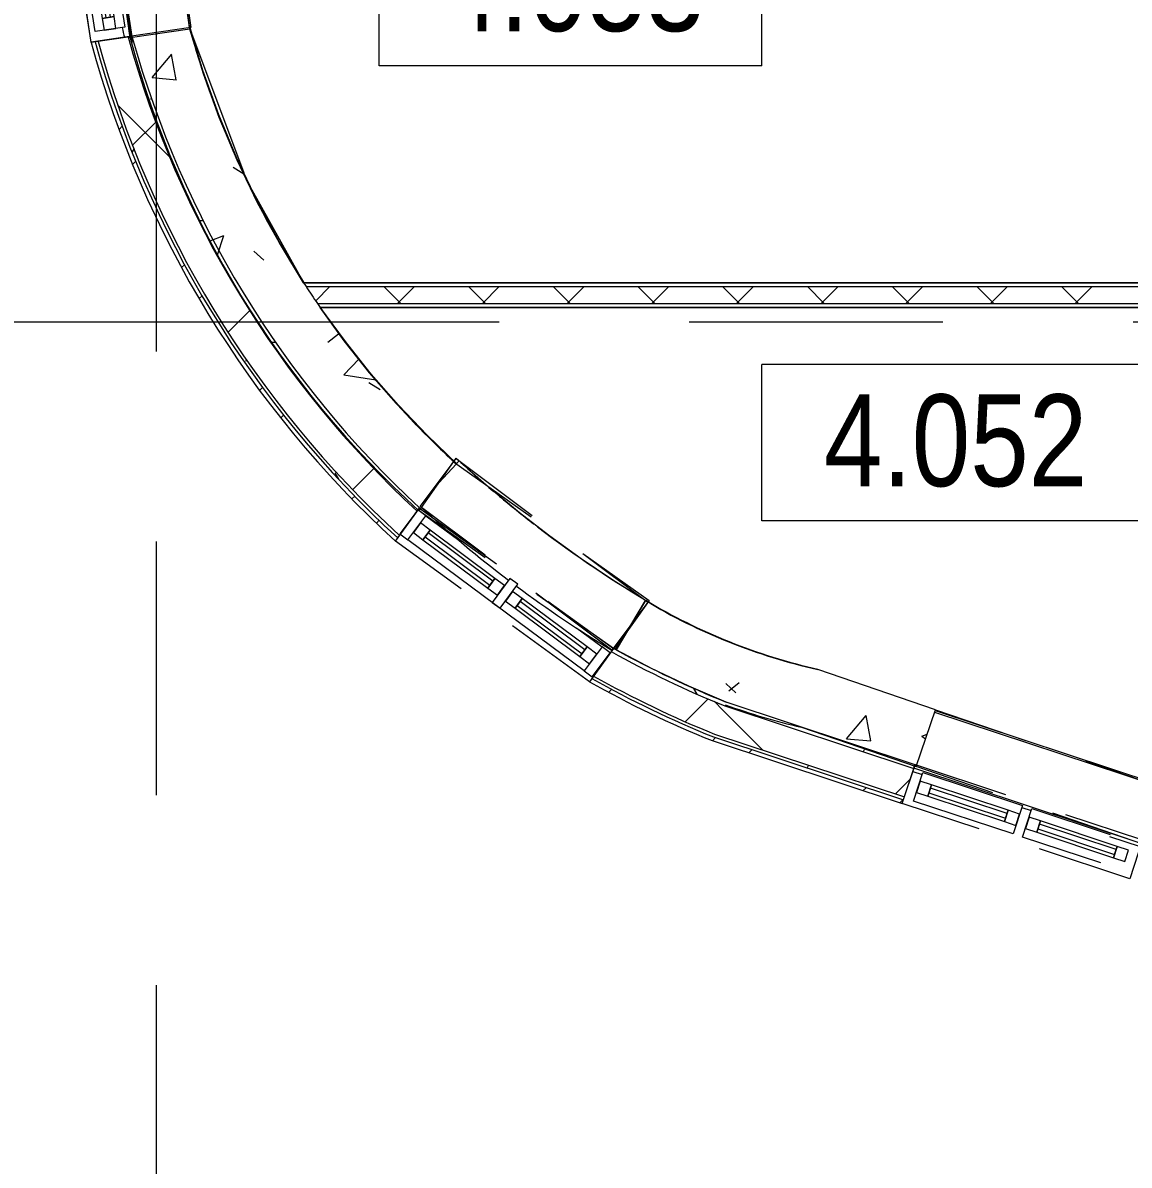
# Model space of a CAD drawing. Header units: millimetres. Extents: x 48966 to 294585, y -43515 to 30344.
# Drawn here: x 56663 to 62205, y -28507 to -22784 of the extents above; entities that cross this region are included whole.
import ezdxf

# ---------------------------------------------------------------- set-up
doc = ezdxf.new("R2010")
doc.units = ezdxf.units.MM
doc.linetypes.add('Осевые', pattern=[6350, 1270, -952.5, 3175, -952.5])
doc.linetypes.add('Сверху', pattern=[793.75, 476.25, -317.5])
for name, color, linetype, lineweight in [('Импосты витража', 7, 'Continuous', 9), ('Импосты витража-1', 7, 'Continuous', 18), ('Марки помещений', 7, 'Continuous', 9), ('Общие ребра', 7, 'Continuous', 9), ('Окна', 7, 'Continuous', 9), ('Окна-1', 7, 'Сверху', 9), ('Окна-2', 7, 'Continuous', 18), ('Оси-2', 7, 'Осевые', 9), ('Перекрытия', 7, 'Continuous', 9), ('Стены', 7, 'Continuous', 9), ('Стены-1', 7, 'Continuous', 18), ('Штриховка разреза-1', 7, 'Continuous', 9)]:
    doc.layers.add(name, color=color, linetype=linetype, lineweight=lineweight)
doc.styles.add('Arial Narrow_1', font='Arial Narrow.ttf', dxfattribs={"height": 460})
pattern_1 = [(0, (0, 0), (812.8, 203.2), [67.056, -542.544, 67.056, -542.544, -3251.2]), (0, (0, 0), (812.8, 203.2), [-1219.2, 67.056, -1152.144, 67.056, -542.544, -1422.4]), (0, (0, 0), (812.8, 203.2), [-3048, 67.056, -339.344, 67.056, -948.944]), (120, (304.8, 101.6), (-582.37636, 602.30545), [67.056, -542.544, 67.056, -542.544, -3251.2]), (120, (304.8, 101.6), (-582.37636, 602.30545), [-1219.2, 67.056, -1152.144, 67.056, -542.544, -1422.4]), (120, (304.8, 101.6), (-582.37636, 602.30545), [-3048, 67.056, -339.344, 67.056, -948.944]), (240, (406.4, 508), (-230.42364, -805.50545), [67.056, -542.544, 67.056, -542.544, -3251.2]), (240, (406.4, 508), (-230.42364, -805.50545), [-1219.2, 67.056, -1152.144, 67.056, -542.544, -1422.4]), (240, (406.4, 508), (-230.42364, -805.50545), [-3048, 67.056, -339.344, 67.056, -948.944])]
pattern_2 = [(45, (0, 0), (-502.8943, 502.8943), []), (45, (0, 762), (-502.8943, 502.8943), [])]
pattern_3 = [(45, (0, 0), (-707.107, 707.107), []), (135, (0, 0), (-707.107, -707.107), [])]
pattern_4 = [(50, (0, 0), (1457.472, -127.512), [152.4, -1676.4]), (355, (0, 0), (-281.942, 1528.454), [121.92, -1341.12]), (100.451, (121.5, -10.6), (1175.54, 1400.933), [129.52, -1424.72]), (46.184, (0, 406.4), (2168.632, -336.34), [228.6, -2514.6]), (96.636, (180.7, 378.4), (1899.22, 1979.42), [194.28, -2137.08]), (351.184, (0, 406.4), (1899.24, 1979.4), [182.88, -2011.68]), (21, (203.2, 304.8), (1212.915, -818.121), [152.4, -1676.4]), (326, (203.2, 304.8), (494.417, 1473.504), [121.92, -1341.12]), (71.451, (304.3, 236.6), (1707.337, 655.37), [129.52, -1424.72]), (37.5, (0, 0), (24.7094, 676.4402), [67.056, -1257.808, 67.056, -1294.384, -1346.2]), (37.5, (0, 0), (24.7094, 676.4402), [-2686.304, 67.056, -1279.144]), (7.5, (0, 0), (534.558, 801.444), [67.056, -709.168, 67.056, -1227.328, -513.08]), (7.5, (0, 0), (534.558, 801.444), [-2070.608, 67.056, -446.024]), (327.5, (-453.14, 0), (1084.7275, -45.8312), [67.056, -440.944, 67.056, -1517.904, -2103.12]), (327.5, (-453.14, 0), (1084.7275, -45.8312), [-2092.96, 67.056, -2036.064]), (317.5, (-656.3, 0), (1185.035, 203.414), [67.056, -593.344, 67.056, -985.52, -1493.52]), (317.5, (-656.3, 0), (1185.035, 203.414), [-1712.976, 67.056, -1426.464])]

# ---------------------------------------------------------------- blocks, each defined once
blk = doc.blocks.new('M_Окно-Квадратный проем - 1200 x 11450 mm-V1-План 4-го этажа на отм_ _8_400')
at = {"layer": 'Окна'}
for p, q in [((-608.2, -102.5), (-608.2, 102.5)), ((591.8, 102.5), (591.8, -102.5))]:
    blk.add_line(p, q, dxfattribs=at)
at = {"layer": 'Окна-1'}
for p, q in [((-608.2, 102.5), (591.8, 102.5)), ((591.8, -102.5), (-608.2, -102.5))]:
    blk.add_line(p, q, dxfattribs=at)
blk = doc.blocks.new('Панель окно - Верхнее правое-8287928-План 4-го этажа на отм_ _8_400')
at = {"layer": 'Окна'}
for p, q in [((200.8, 30), (-200.8, 30)), ((-200.8, 30), (-200.8, -30)), ((200.8, -30), (200.8, 30)), ((-200.8, -30), (200.8, -30))]:
    blk.add_line(p, q, dxfattribs=at)
at = {"layer": 'Окна-2'}
for p, q in [((-200.8, 30), (-260.8, 30)), ((-260.8, 30), (-260.8, -30)), ((-200.8, -30), (-200.8, 30)), ((200.8, 12.5), (-200.8, 12.5)), ((-200.8, 12.5), (-200.8, -12.5)), ((200.8, 30), (200.8, -30)), ((260.8, 30), (200.8, 30)), ((200.8, -12.5), (200.8, 12.5)), ((260.8, -30), (260.8, 30)), ((-260.8, -30), (-200.8, -30)), ((-200.8, -12.5), (200.8, -12.5)), ((200.8, -30), (260.8, -30))]:
    blk.add_line(p, q, dxfattribs=at)
blk = doc.blocks.new('Прямоугольный импост - Прямоугольный импост 1-2125349-План 4-го этажа на отм_ _8_400')
at = {"layer": 'Импосты витража'}
for p, q in [((57025.3, -22828), (56943.1, -22287.7)), ((57091.4, -22265.1), (57173.6, -22805.4)), ((57173.6, -22805.4), (57025.3, -22828))]:
    blk.add_line(p, q, dxfattribs=at)
blk = doc.blocks.new('M_Окно-Квадратный проем - 1200 x 12300 mm-2113068-План 4-го этажа на отм_ _8_400')
at = {"layer": 'Окна'}
for p, q in [((-608.2, -150), (-608.2, 150)), ((591.8, 150), (591.8, -150))]:
    blk.add_line(p, q, dxfattribs=at)
at = {"layer": 'Окна-1'}
for p, q in [((-608.2, 150), (591.8, 150)), ((591.8, -150), (-608.2, -150))]:
    blk.add_line(p, q, dxfattribs=at)
blk = doc.blocks.new('Прямоугольный импост - Прямоугольный импост 1-2125134-План 4-го этажа на отм_ _8_400')
at = {"layer": 'Импосты витража-1'}
for p, q in [((0, 75), (-50, 75)), ((-50, 75), (-50, -75)), ((0, -75), (0, 75)), ((-50, -75), (0, -75))]:
    blk.add_line(p, q, dxfattribs=at)
blk = doc.blocks.new('Панель окно - Верхнее левое-8291079-План 4-го этажа на отм_ _8_400')
at = {"layer": 'Окна'}
for p, q in [((202.6, 30), (-202.6, 30)), ((-202.6, 30), (-202.6, -30)), ((202.6, -30), (202.6, 30)), ((-202.6, -30), (202.6, -30))]:
    blk.add_line(p, q, dxfattribs=at)
at = {"layer": 'Окна-2'}
for p, q in [((-202.6, 30), (-262.6, 30)), ((-262.6, 30), (-262.6, -30)), ((-202.6, -30), (-202.6, 30)), ((202.6, 12.5), (-202.6, 12.5)), ((-202.6, 12.5), (-202.6, -12.5)), ((202.6, 30), (202.6, -30)), ((262.6, 30), (202.6, 30)), ((202.6, -12.5), (202.6, 12.5)), ((262.6, -30), (262.6, 30)), ((-262.6, -30), (-202.6, -30)), ((-202.6, -12.5), (202.6, -12.5)), ((202.6, -30), (262.6, -30))]:
    blk.add_line(p, q, dxfattribs=at)
blk = doc.blocks.new('Панель окно - Верхнее правое-8277188-План 4-го этажа на отм_ _8_400')
at = {"layer": 'Окна'}
for p, q in [((202.5, 30), (-202.5, 30)), ((-202.5, 30), (-202.5, -30)), ((202.5, -30), (202.5, 30)), ((-202.5, -30), (202.5, -30))]:
    blk.add_line(p, q, dxfattribs=at)
at = {"layer": 'Окна-2'}
for p, q in [((-202.5, 30), (-262.5, 30)), ((-262.5, 30), (-262.5, -30)), ((-202.5, -30), (-202.5, 30)), ((202.5, 12.5), (-202.5, 12.5)), ((-202.5, 12.5), (-202.5, -12.5)), ((202.5, 30), (202.5, -30)), ((262.5, 30), (202.5, 30)), ((202.5, -12.5), (202.5, 12.5)), ((262.5, -30), (262.5, 30)), ((-262.5, -30), (-202.5, -30)), ((-202.5, -12.5), (202.5, -12.5)), ((202.5, -30), (262.5, -30))]:
    blk.add_line(p, q, dxfattribs=at)
blk = doc.blocks.new('Прямоугольный импост - Прямоугольный импост 1-2125132-План 4-го этажа на отм_ _8_400')
at = {"layer": 'Импосты витража-1'}
for p, q in [((-50, 75), (0, 75)), ((-50, -75), (-50, 75)), ((0, 75), (0, -75)), ((0, -75), (-50, -75))]:
    blk.add_line(p, q, dxfattribs=at)
blk = doc.blocks.new('Прямоугольный импост - Прямоугольный импост 1-V6-План 4-го этажа на отм_ _8_400')
at = {"layer": 'Импосты витража-1'}
for p, q in [((-25, 75), (25, 75)), ((-25, -75), (-25, 75)), ((25, 75), (25, -75)), ((25, -75), (-25, -75))]:
    blk.add_line(p, q, dxfattribs=at)
blk = doc.blocks.new('Прямоугольный импост - Прямоугольный импост 1-2125357-План 4-го этажа на отм_ _8_400')
at = {"layer": 'Импосты витража'}
for p, q in [((58592.3, -25373.7), (58681.9, -25253.4)), ((58681.9, -25253.4), (58846.3, -25375.8)), ((59033.7, -25702.2), (58592.3, -25373.7))]:
    blk.add_line(p, q, dxfattribs=at)
blk = doc.blocks.new('Прямоугольный импост - Прямоугольный импост 1-V8-План 4-го этажа на отм_ _8_400')
at = {"layer": 'Импосты витража'}
for p, q in [((59474.9, -26030.6), (59033.7, -25702.2)), ((59438.8, -25816.8), (59564.5, -25910.3)), ((59564.5, -25910.3), (59474.9, -26030.6))]:
    blk.add_line(p, q, dxfattribs=at)
blk = doc.blocks.new('Панель окно - Верхнее левое-8277192-План 4-го этажа на отм_ _8_400')
at = {"layer": 'Окна'}
for p, q in [((202.5, 30), (-202.5, 30)), ((-202.5, 30), (-202.5, -30)), ((202.5, -30), (202.5, 30)), ((-202.5, -30), (202.5, -30))]:
    blk.add_line(p, q, dxfattribs=at)
at = {"layer": 'Окна-2'}
for p, q in [((-202.5, 30), (-262.5, 30)), ((-262.5, 30), (-262.5, -30)), ((-202.5, -30), (-202.5, 30)), ((202.5, 12.5), (-202.5, 12.5)), ((-202.5, 12.5), (-202.5, -12.5)), ((202.5, 30), (202.5, -30)), ((262.5, 30), (202.5, 30)), ((202.5, -12.5), (202.5, 12.5)), ((262.5, -30), (262.5, 30)), ((-262.5, -30), (-202.5, -30)), ((-202.5, -12.5), (202.5, -12.5)), ((202.5, -30), (262.5, -30))]:
    blk.add_line(p, q, dxfattribs=at)
blk = doc.blocks.new('Панель окно - Верхнее правое-8291088-План 4-го этажа на отм_ _8_400')
at = {"layer": 'Окна'}
for p, q in [((202.5, 30), (-202.5, 30)), ((-202.5, 30), (-202.5, -30)), ((202.5, -30), (202.5, 30)), ((-202.5, -30), (202.5, -30))]:
    blk.add_line(p, q, dxfattribs=at)
at = {"layer": 'Окна-2'}
for p, q in [((-202.5, 30), (-262.5, 30)), ((-262.5, 30), (-262.5, -30)), ((-202.5, -30), (-202.5, 30)), ((202.5, 12.5), (-202.5, 12.5)), ((-202.5, 12.5), (-202.5, -12.5)), ((202.5, 30), (202.5, -30)), ((262.5, 30), (202.5, 30)), ((202.5, -12.5), (202.5, 12.5)), ((262.5, -30), (262.5, 30)), ((-262.5, -30), (-202.5, -30)), ((-202.5, -12.5), (202.5, -12.5)), ((202.5, -30), (262.5, -30))]:
    blk.add_line(p, q, dxfattribs=at)
blk = doc.blocks.new('Прямоугольный импост - Прямоугольный импост 1-2126883-План 4-го этажа на отм_ _8_400')
at = {"layer": 'Импосты витража'}
for p, q in [((61124.9, -26682.4), (61172.1, -26540)), ((61172.1, -26540), (61670.5, -26705)), ((61623.3, -26847.4), (61124.9, -26682.4)), ((61670.5, -26705), (61623.3, -26847.4))]:
    blk.add_line(p, q, dxfattribs=at)
blk = doc.blocks.new('Прямоугольный импост - Прямоугольный импост 1-2128041-План 4-го этажа на отм_ _8_400')
at = {"layer": 'Импосты витража'}
for p, q in [((61670.8, -26863.1), (61717.9, -26720.7)), ((61717.9, -26720.7), (62110, -26850.5)), ((62062.9, -26992.9), (61670.8, -26863.1))]:
    blk.add_line(p, q, dxfattribs=at)
blk = doc.blocks.new('Марка помещения_Р - Марка помещения-4575829-План 4-го этажа на отм_ _8_400')
at = {"layer": 'Марки помещений'}
for p, q in [((-4.79375, -1.95625), (-4.79375, 1.95625)), ((4.79375, 1.95625), (-4.79375, 1.95625)), ((4.79375, -1.95625), (4.79375, 1.95625)), ((4.79375, -1.95625), (-4.79375, -1.95625))]:
    blk.add_line(p, q, dxfattribs=at)

msp = doc.modelspace()

# ---------------------------------------------------------------- hatches: boundary and pattern name
at = {"layer": 'Штриховка разреза-1'}
h = msp.add_hatch(dxfattribs=at)
h.set_pattern_fill('FP_2', color=256, style=0, pattern_type=2)
h.set_pattern_definition(pattern_2)
h.paths.add_polyline_path([(60115.6, -26379.9), (60122.5, -26361.1), (59915.2, -26272.4), (59711.8, -26174.8), (59512.9, -26068.6), (59501.1, -26084.9), (59701.6, -26192.1), (59906.6, -26290.5), (60001.2, -26331)], flags=0)
h.paths.add_polyline_path([(58529.2, -25381), (58541, -25364.7), (58363.8, -25194.5), (58194.7, -25016.2), (58034.2, -24830.2), (57882.6, -24636.8), (57740.2, -24436.5), (57607.3, -24229.8), (57484.3, -24017), (57371.5, -23798.8), (57268.9, -23575.4), (57177, -23347.5), (57095.9, -23115.6), (57025.7, -22880.1), (57005.8, -22883.1), (57076.3, -23119.9), (57157.8, -23353.2), (57250.1, -23582.3), (57353.1, -23806.8), (57466.6, -24026.3), (57590.3, -24240.2), (57723.8, -24448), (57867, -24649.4), (58019.5, -24843.8), (58180.9, -25030.8), (58350.9, -25210)], flags=0)
h.paths.add_polyline_path([(56824.9, -21695.3), (56844.8, -21692.2), (56844.1, -21672.9), (56824.1, -21673.3), (56824.5, -21684.3)], flags=0)
h = msp.add_hatch(dxfattribs=at)
h.set_pattern_fill('FP_1', color=256, style=0, pattern_type=2)
h.set_pattern_definition(pattern_1)
h.paths.add_polyline_path([(60122.5, -26361.1), (60127.7, -26347), (59921.6, -26258.8), (59719.5, -26161.9), (59521.8, -26056.4), (59512.9, -26068.6), (59711.8, -26174.8), (59915.2, -26272.4), (60052, -26331)], flags=0)
h.paths.add_polyline_path([(58541, -25364.7), (58549.9, -25352.5), (58373.4, -25182.9), (58205, -25005.3), (58045.2, -24820), (57894.2, -24627.4), (57752.4, -24427.9), (57620.1, -24222), (57497.6, -24010.1), (57385.2, -23792.7), (57283.1, -23570.3), (57184.1, -23322.3), (57110.6, -23112.3), (57040.6, -22877.8), (57025.7, -22880.1), (57095.9, -23115.6), (57184.1, -23365.1), (57268.9, -23575.4), (57371.5, -23798.8), (57484.3, -24017), (57607.3, -24229.8), (57740.2, -24436.5), (57882.6, -24636.8), (58034.2, -24830.2), (58194.7, -25016.2), (58377.5, -25207.7)], flags=0)
h.paths.add_polyline_path([(56844.8, -21692.2), (56859.7, -21690), (56859.1, -21672.7), (56844.1, -21672.9), (56844.4, -21682.6)], flags=0)
h = msp.add_hatch(dxfattribs=at)
h.set_pattern_fill('FP_3', color=256, style=0, pattern_type=2)
h.set_pattern_definition(pattern_3)
h.paths.add_polyline_path([(60127.7, -26347), (60179.3, -26206.1), (59986, -26123.3), (59796.2, -26032.6), (59610.4, -25934.1), (59521.8, -26056.4), (59719.5, -26161.9), (59921.6, -26258.8), (60090.1, -26331)], flags=0)
h.paths.add_polyline_path([(58549.9, -25352.5), (58638.5, -25230.2), (58469.7, -25067), (58308.6, -24896.1), (58155.6, -24718), (57994.4, -24509.6), (57875.1, -24341.5), (57748.2, -24143.9), (57630.6, -23940.6), (57522.5, -23732.1), (57424.2, -23518.9), (57335.9, -23301.3), (57257.8, -23079.9), (57189.9, -22855.1), (57040.6, -22877.8), (57110.6, -23112.3), (57191.5, -23343.3), (57283.1, -23570.3), (57385.2, -23792.7), (57497.6, -24010.1), (57620.1, -24222), (57752.4, -24427.9), (57894.2, -24627.4), (58045.2, -24820), (58205, -25005.3), (58399.2, -25207.7), (58534.4, -25337.6)], flags=0)
h.paths.add_polyline_path([(56859.7, -21690), (56986.9, -21670.6), (56859.1, -21672.7), (56859.4, -21681.3)], flags=0)
h = msp.add_hatch(dxfattribs=at)
h.set_pattern_fill('FP_8', color=256, style=0, pattern_type=2)
h.set_pattern_definition(pattern_4)
h.paths.add_polyline_path([(58647.6, -25228.9), (58822.3, -24982.1), (58675.1, -24840), (58534.2, -24691.5), (58400.1, -24536.9), (58272.9, -24376.6), (58110.6, -24148.4), (58068.7, -24084.4), (57948.5, -23887), (57837.6, -23682.4), (57737, -23472.4), (57647.2, -23257.7), (57568.2, -23038.8), (57500.3, -22816.2), (57200.9, -22858.7), (57267.2, -23083.7), (57344.2, -23305.2), (57431.6, -23522.9), (57529.2, -23736.2), (57636.8, -23944.5), (57754.2, -24147.6), (57881.1, -24344.8), (58017.3, -24535.8), (58162.3, -24720.1), (58315.9, -24897.3), (58477.8, -25067.1), (58625.3, -25207.7)], flags=0)
h.paths.add_polyline_path([(57032, -21670.7), (57235.2, -21641.8), (57031.6, -21643.2), (57031.8, -21656.9)], flags=0)
h = msp.add_hatch(dxfattribs=at)
h.set_pattern_fill('FP_1', color=256, style=0, pattern_type=2)
h.set_pattern_definition(pattern_1)
h.paths.add_polyline_path([(60179.3, -26206.1), (60186.2, -26187.3), (59999.1, -26107.3), (59815.3, -26019.8), (59622.2, -25917.7), (59610.4, -25934.1), (59796.2, -26032.6), (60020, -26137.9)], flags=0)
h.paths.add_polyline_path([(58638.5, -25230.2), (58650.3, -25213.9), (58482.8, -25051.8), (58323, -24882.2), (58171.1, -24705.4), (58027.6, -24521.8), (57892.7, -24331.8), (57766.7, -24135.8), (57649.9, -23934.1), (57542.4, -23727.3), (57444.7, -23515.7), (57356.8, -23299.9), (57278.9, -23080.2), (57211.3, -22857.2), (57200.9, -22858.7), (57200.2, -22853.5), (57189.9, -22855.1), (57257.8, -23079.9), (57335.9, -23301.3), (57426, -23522.8), (57522.5, -23732.1), (57630.6, -23940.6), (57748.2, -24143.9), (57875.1, -24341.5), (58011, -24533), (58155.6, -24718), (58308.6, -24896.1), (58469.7, -25067), (58615.2, -25207.7)], flags=0)
h = msp.add_hatch(dxfattribs=at)
h.set_pattern_fill('FP_5', color=256, style=0, pattern_type=2)
h.set_pattern_definition([(45, (0, 0), (-212.132, 212.132), []), (135, (0, 0), (-212.132, -212.132), [])])
h.paths.add_polyline_path([(63331.6, -24190.8), (63331.6, -24105.8), (58082.5, -24105.8), (58139.2, -24190.8), (62855.9, -24190.8)], flags=0)
h = msp.add_hatch(dxfattribs=at)
h.set_pattern_fill('FP_8', color=256, style=0, pattern_type=2)
h.set_pattern_definition(pattern_4)
h.paths.add_polyline_path([(60563.1, -26312.9), (60645.2, -26023.9), (60464.6, -25977.2), (60287.4, -25919.1), (60114.2, -25849.8), (59945.4, -25769.3), (59782.9, -25678.7), (59635.2, -25925), (59815.3, -26019.8), (60020, -26116.3), (60186.2, -26187.3), (60181.6, -26199.8), (60370.6, -26262.3), (60425.2, -26276.6)], flags=0)
h = msp.add_hatch(dxfattribs=at)
h.set_pattern_fill('FP_8', color=256, style=0, pattern_type=2)
h.set_pattern_definition(pattern_4)
h.paths.add_polyline_path([(61137.2, -26509.4), (61234.3, -26225.5), (60645.2, -26023.9), (60563.1, -26312.9), (60615.9, -26331)], flags=0)
h = msp.add_hatch(dxfattribs=at)
h.set_pattern_fill('FP_3', color=256, style=0, pattern_type=2)
h.set_pattern_definition(pattern_3)
h.paths.add_polyline_path([(74826.1, -31209.2), (74873.4, -31069.1), (74683.8, -31007.8), (74137.8, -30823.5), (74090.7, -30965.9), (74199.7, -31001.9)], flags=0)
h.paths.add_polyline_path([(72951.4, -30589), (72998.5, -30446.6), (67961.9, -28780.5), (67914.8, -28923), (70266.3, -29700.8)], flags=0)
h.paths.add_polyline_path([(66775.5, -28546.1), (66822.6, -28403.7), (65113.7, -27838.4), (65066.6, -27980.8)], flags=0)
h.paths.add_polyline_path([(63927.3, -27603.9), (63974.4, -27461.5), (62265.5, -26896.2), (62218.4, -27038.6), (63474.9, -27454.3)], flags=0)
h.paths.add_polyline_path([(61079.1, -26661.8), (61126.2, -26519.3), (60179.3, -26206.1), (60127.7, -26347)], flags=0)
h = msp.add_hatch(dxfattribs=at)
h.set_pattern_fill('FP_1', color=256, style=0, pattern_type=2)
h.set_pattern_definition(pattern_1)
h.paths.add_polyline_path([(74495.7, -30941.9), (74502.2, -30922.9), (74144.1, -30804.5), (74137.8, -30823.5), (74199.7, -30843.9)], flags=0)
h.paths.add_polyline_path([(72998.5, -30446.6), (73004.8, -30427.6), (67968.2, -28761.6), (67961.9, -28780.5), (70744, -29700.8)], flags=0)
h.paths.add_polyline_path([(66822.6, -28403.7), (66828.9, -28384.7), (65120, -27819.4), (65113.7, -27838.4)], flags=0)
h.paths.add_polyline_path([(63974.4, -27461.5), (63980.7, -27442.5), (62271.8, -26877.2), (62265.5, -26896.2), (63952.5, -27454.3)], flags=0)
h.paths.add_polyline_path([(61126.2, -26519.3), (61132.5, -26500.4), (60186.2, -26187.3), (60179.3, -26206.1), (60556.7, -26331)], flags=0)
h = msp.add_hatch(dxfattribs=at)
h.set_pattern_fill('FP_2', color=256, style=0, pattern_type=2)
h.set_pattern_definition(pattern_2)
h.paths.add_polyline_path([(74814.9, -31242.3), (74821.3, -31223.4), (74086, -30980.1), (74079.7, -30999.1), (74199.7, -31038.8)], flags=0)
h.paths.add_polyline_path([(72940.4, -30622.3), (72946.7, -30603.3), (67910.1, -28937.2), (67903.8, -28956.2), (70154.9, -29700.8)], flags=0)
h.paths.add_polyline_path([(66764.5, -28579.3), (66770.8, -28560.3), (65061.9, -27995), (65055.6, -28014)], flags=0)
h.paths.add_polyline_path([(63916.3, -27637.2), (63922.6, -27618.2), (62213.7, -27052.9), (62207.4, -27071.9), (63363.4, -27454.3)], flags=0)
h.paths.add_polyline_path([(61068.1, -26695), (61074.4, -26676), (60122.5, -26361.1), (60115.6, -26379.9)], flags=0)
h = msp.add_hatch(dxfattribs=at)
h.set_pattern_fill('FP_1', color=256, style=0, pattern_type=2)
h.set_pattern_definition(pattern_1)
h.paths.add_polyline_path([(74821.3, -31223.4), (74826.1, -31209.2), (74090.7, -30965.9), (74086, -30980.1), (74199.7, -31017.7)], flags=0)
h.paths.add_polyline_path([(72946.7, -30603.3), (72951.4, -30589), (67914.8, -28923), (67910.1, -28937.2), (70218.6, -29700.8)], flags=0)
h.paths.add_polyline_path([(66770.8, -28560.3), (66775.5, -28546.1), (65066.6, -27980.8), (65061.9, -27995)], flags=0)
h.paths.add_polyline_path([(63922.6, -27618.2), (63927.3, -27603.9), (62218.4, -27038.6), (62213.7, -27052.9), (63427.1, -27454.3)], flags=0)
h.paths.add_polyline_path([(61074.4, -26676), (61079.1, -26661.8), (60127.7, -26347), (60122.5, -26361.1)], flags=0)

# ---------------------------------------------------------------- linework, layer by layer
at = {"layer": 'Общие ребра'}
for p, q in [((58082.5, -24105.8), (63331.6, -24105.8)), ((58139.2, -24190.8), (63331.6, -24190.8)), ((60179.3, -26206.1), (61126.2, -26519.3)), ((60122.5, -26361.1), (61074.4, -26676)), ((60127.7, -26347), (61079.1, -26661.8))]:
    msp.add_line(p, q, dxfattribs=at)
at = {"layer": 'Общие ребра', "flags": 128}
msp.add_lwpolyline([(60186.2, -26187.3), (59999.1, -26107.3), (59815.3, -26019.8), (59635.2, -25925)], dxfattribs=at)
at = {"layer": 'Общие ребра'}
for centre, radius, start, end in [((62078.9, -21502.7), 5237.5, 195.2472, 227.5086), ((62078.9, -21502.7), 5222.5, 195.2661, 227.4896), ((62078.9, -21502.7), 5072.5, 195.4621, 227.2936), ((61969.2, -21574.9), 4638.1, 212.7761, 213.0704), ((61969.2, -21574.9), 4638.1, 213.0704, 214.3326), ((61969.2, -21574.9), 4638.1, 214.3326, 214.6323), ((61286.1, -23173.2), 2921.9, 239.0389, 257.3301), ((61286.1, -23173.2), 2921.9, 239.0389, 257.3301), ((62078.9, -21502.7), 5072.5, 240.8798, 248.008), ((62078.9, -21502.7), 5052.5, 241.0756, 248.0007), ((62078.9, -21502.7), 5237.5, 240.6649, 248.0666), ((62078.9, -21502.7), 5222.5, 240.6839, 248.0614)]:
    msp.add_arc(centre, radius, start, end, dxfattribs=at)
at = {"layer": 'Оси-2'}
for p, q in [((57331.6, 25417.1), (57331.6, -41737.8)), ((150171.6, -24282.9), (50565.6, -24282.9))]:
    msp.add_line(p, q, dxfattribs=at)
at = {"layer": 'Перекрытия'}
for p, q in [((57508.8, -22836.2), (57769.9, -23536.3)), ((57810.5, -23621.3), (58044, -24040)), ((58069.5, -24085.8), (63331.6, -24085.8)), ((63331.6, -24210.8), (58152.9, -24210.8)), ((58823.7, -24980.1), (58834.4, -24965)), ((61233, -26229.5), (63606.6, -27014)), ((61121.2, -26534.6), (61168.6, -26550.3)), ((61667.2, -26714.8), (61714.7, -26730.5)), ((62106.9, -26859.9), (62260.7, -26910.6))]:
    msp.add_line(p, q, dxfattribs=at)
for centre, radius, start, end in [((61863.2, -21689.3), 4833.9, 193.3746, 193.9887), ((61969.2, -21574.9), 4638.1, 214.6324, 217.1606), ((61969.2, -21574.9), 4638.1, 218.0367, 219.7395), ((61969.2, -21574.9), 4638.1, 220.7603, 222.2931), ((61969.2, -21574.9), 4638.1, 223.3865, 224.8467), ((61969.2, -21574.9), 4638.1, 225.9804, 227.2738), ((62664.4, -20846), 5624.5, 227.0817, 229.6353), ((62664.4, -20846), 5624.5, 230.0036, 232.2942), ((62664.4, -20846), 5624.5, 232.503, 239.7171)]:
    msp.add_arc(centre, radius, start, end, dxfattribs=at)
at = {"layer": 'Стены'}
for p, q in [((57500.1, -22816.4), (57499.4, -22811.5)), ((58834.8, -24993.6), (58747.2, -25088.2)), ((58836, -24994.7), (58834.8, -24993.6)), ((58848.9, -24978.2), (58836.2, -24992.1)), ((59635.2, -25925), (59782.9, -25678.7)), ((61230.4, -26237), (62368.2, -26613.7)), ((61126.5, -26518.6), (61130.3, -26507)), ((62265.7, -26895.7), (61126.5, -26518.6))]:
    msp.add_line(p, q, dxfattribs=at)
at = {"layer": 'Стены', "flags": 128}
for points in [[(58984.6, -25099.8), (58916.3, -25039.6), (58848.9, -24978.2)], [(59782.9, -25678.7), (59619.2, -25576.7), (59459.1, -25469.2), (59302.8, -25356.3), (59150.3, -25238.1), (59002, -25114.8)]]:
    msp.add_lwpolyline(points, dxfattribs=at)
at = {"layer": 'Стены'}
for centre, radius, start, end in [((-14719.9, -32475.5), 72563.1, 7.616042, 8.563573), ((-14719.9, -32475.5), 72863.1, 7.631784, 8.559148), ((62699.2, -20817.7), 5968.7, 227.40687, 232.86894), ((62699.2, -20817.7), 5968.7, 233.34895, 238.8838)]:
    msp.add_arc(centre, radius, start, end, dxfattribs=at)
at = {"layer": 'Стены-1'}
for p, q in [((57500.3, -22816.2), (57200.9, -22858.7)), ((57497.3, -22797.7), (57495.3, -22798.1)), ((57200.2, -22853.5), (57005.8, -22883.1)), ((57200.9, -22858.7), (57200.2, -22853.5)), ((57211.3, -22857.2), (57200.9, -22858.7)), ((63331.6, -24085.8), (58069.5, -24085.8)), ((58069.5, -24085.8), (58071.9, -24085.8)), ((58152.9, -24210.8), (63331.6, -24210.8)), ((58155.3, -24210.8), (58152.9, -24210.8)), ((58647.6, -25228.9), (58822.3, -24982.1)), ((58837.2, -24995.8), (58838.5, -24994.2)), ((58529.2, -25381), (58650.3, -25213.9)), ((59782.9, -25678.7), (59635.2, -25925)), ((59784, -25677.1), (59782.9, -25678.7)), ((59622.2, -25917.7), (59501.1, -26084.9)), ((61234.3, -26225.5), (60645.2, -26023.9)), ((61132.5, -26500.4), (60186.2, -26187.3)), ((61137.2, -26509.4), (61234.3, -26225.5)), ((60563.1, -26312.9), (61137.2, -26509.4)), ((60115.6, -26379.9), (61068.1, -26695)), ((61068.1, -26695), (61132.5, -26500.4))]:
    msp.add_line(p, q, dxfattribs=at)
at = {"layer": 'Стены-1', "flags": 128}
for points in [[(58070.6, -24083.8), (57948.2, -23882.5), (57836.2, -23675.3), (57734.8, -23462.6), (57644.4, -23245.1), (57565.2, -23023.3), (57497.3, -22797.7)], [(58069.5, -24085.8), (57948.5, -23887), (57837.6, -23682.4), (57737, -23472.4), (57647.2, -23257.7), (57568.2, -23038.8), (57500.3, -22816.2)], [(58822.3, -24982.1), (58675, -24840), (58534.2, -24691.5), (58400.1, -24536.9), (58272.9, -24376.6), (58152.9, -24210.8)], [(58838.5, -24994.2), (58688.4, -24850.5), (58544.9, -24700.2), (58408.2, -24543.6), (58278.8, -24381), (58156.7, -24212.8)], [(59635.2, -25925), (59628.7, -25921.4), (59622.2, -25917.7)]]:
    msp.add_lwpolyline(points, dxfattribs=at)
at = {"layer": 'Стены-1'}
for centre, radius, start, end in [((61969.2, -21574.9), 4638.1, 195.2912, 212.7761), ((62078.9, -21502.7), 5257.5, 195.222, 227.5337), ((61969.2, -21574.9), 4938.1, 195.0687, 227.7277), ((62078.9, -21502.7), 5052.5, 195.5505, 227.2666), ((61969.2, -21574.9), 4638.1, 214.6323, 227.524), ((61286.1, -23173.2), 2919.9, 239.0406, 257.3323), ((62078.9, -21502.7), 5257.5, 240.6397, 248.0735), ((61286.1, -23173.2), 3221.9, 249.9525, 257.033)]:
    msp.add_arc(centre, radius, start, end, dxfattribs=at)

# ---------------------------------------------------------------- block references
at = {"layer": 'Импосты витража'}
for name in ['Прямоугольный импост - Прямоугольный импост 1-2125349-План 4-го этажа на отм_ _8_400', 'Прямоугольный импост - Прямоугольный импост 1-2125357-План 4-го этажа на отм_ _8_400', 'Прямоугольный импост - Прямоугольный импост 1-V8-План 4-го этажа на отм_ _8_400', 'Прямоугольный импост - Прямоугольный импост 1-2126883-План 4-го этажа на отм_ _8_400', 'Прямоугольный импост - Прямоугольный импост 1-2128041-План 4-го этажа на отм_ _8_400']:
    msp.add_blockref(name, (0, 0), dxfattribs=at)
at = {"layer": 'Импосты витража', "rotation": 143.3401259915155}
msp.add_blockref('Прямоугольный импост - Прямоугольный импост 1-2125134-План 4-го этажа на отм_ _8_400', (58597, -25283.7), dxfattribs=at)
at = {"layer": 'Импосты витража', "extrusion": (0, 0, -1), "rotation": 216.6598740084846}
for name, p in [('Прямоугольный импост - Прямоугольный импост 1-V6-План 4-го этажа на отм_ _8_400', (-59078.5, -25642.1)), ('Прямоугольный импост - Прямоугольный импост 1-2125132-План 4-го этажа на отм_ _8_400', (-59559.8, -26000.3))]:
    msp.add_blockref(name, p, dxfattribs=at)
at = {"layer": 'Марки помещений', "xscale": 199.9999999999999, "yscale": 199.9999999999999, "zscale": 199.9999999999999}
for p in [(59406.7, -22607.8), (61324.2, -24887.4)]:
    msp.add_blockref('Марка помещения_Р - Марка помещения-4575829-План 4-го этажа на отм_ _8_400', p, dxfattribs=at)
at = {"layer": 'Окна'}
for name, p, rotation in [('M_Окно-Квадратный проем - 1200 x 12300 mm-2113068-План 4-го этажа на отм_ _8_400', (57266.1, -22251.7), 278.0898074116586), ('M_Окно-Квадратный проем - 1200 x 12300 mm-2113068-План 4-го этажа на отм_ _8_400', (57271, -22243.7), 278.2756636750008), ('M_Окно-Квадратный проем - 1200 x 11450 mm-V1-План 4-го этажа на отм_ _8_400', (57015.2, -22264.9), 98.65177359984605), ('M_Окно-Квадратный проем - 1200 x 11450 mm-V1-План 4-го этажа на отм_ _8_400', (57015.5, -22266.4), 98.66899526096063), ('Панель окно - Верхнее правое-8287928-План 4-го этажа на отм_ _8_400', (57060.3, -22558.9), 278.6517735998454), ('M_Окно-Квадратный проем - 1200 x 12300 mm-2113068-План 4-го этажа на отм_ _8_400', (59230.7, -25457.9), 324.7066220989516), ('M_Окно-Квадратный проем - 1200 x 12300 mm-2113068-План 4-го этажа на отм_ _8_400', (59230.1, -25451.3), 323.11694811107), ('M_Окно-Квадратный проем - 1200 x 11450 mm-V1-План 4-го этажа на отм_ _8_400', (59068.7, -25645.2), 144.0867214709301), ('Панель окно - Верхнее левое-8291079-План 4-го этажа на отм_ _8_400', (58847.8, -25470.4), 323.3401259915154), ('Панель окно - Верхнее правое-8277188-План 4-го этажа на отм_ _8_400', (59309.1, -25813.7), 323.3401259915154), ('M_Окно-Квадратный проем - 1200 x 12300 mm-2113068-План 4-го этажа на отм_ _8_400', (61745.7, -26559.1), 161.1056716698262), ('M_Окно-Квадратный проем - 1200 x 11450 mm-V1-План 4-го этажа на отм_ _8_400', (61662.2, -26783.5), 161.696185094391), ('Панель окно - Верхнее левое-8277192-План 4-го этажа на отм_ _8_400', (61397.7, -26693.7), 341.6831867215144), ('Панель окно - Верхнее правое-8291088-План 4-го этажа на отм_ _8_400', (61943.6, -26874.4), 341.6831867215144)]:
    msp.add_blockref(name, p, dxfattribs=dict(at, rotation=rotation))

# ---------------------------------------------------------------- texts
at = {"layer": 'Марки помещений', "char_height": 460, "width": 1587.341, "attachment_point": 1, "style": 'Arial Narrow_1'}
for s, insert in [('4.053', (58758.8, -22365.9)), ('4.052', (60676.3, -24645.5))]:
    msp.add_mtext(s, dxfattribs=dict(at, insert=insert))

doc.saveas('drawing.dxf')
